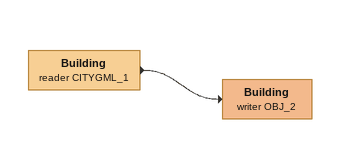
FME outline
Building (reader CITYGML_1)
    -> Building (writer OBJ_2)
Building (writer OBJ_2)
